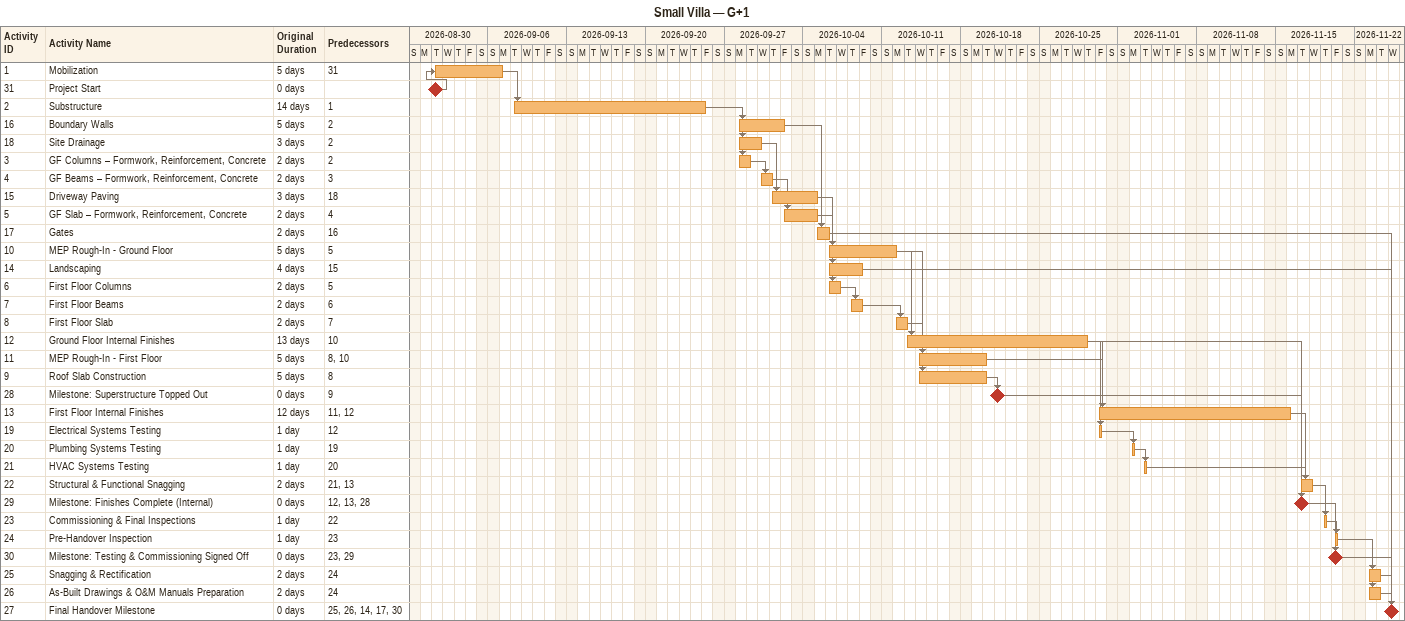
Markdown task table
Small Villa — G+1

| ID | Task | Original duration | Start | Finish | Predecessors |
|---|---|---|---|---|---|
| 1 | Mobilization | 5d | 2026-09-01 | 2026-09-07 | 31 |
| 31 | Project Start | 0d | 2026-09-01 | 2026-09-01 |  |
| 2 | Substructure | 14d | 2026-09-08 | 2026-09-25 | 1 |
| 16 | Boundary Walls | 5d | 2026-09-28 | 2026-10-02 | 2 |
| 18 | Site Drainage | 3d | 2026-09-28 | 2026-09-30 | 2 |
| 3 | GF Columns – Formwork, Reinforcement, Concrete | 2d | 2026-09-28 | 2026-09-29 | 2 |
| 4 | GF Beams – Formwork, Reinforcement, Concrete | 2d | 2026-09-30 | 2026-10-01 | 3 |
| 15 | Driveway Paving | 3d | 2026-10-01 | 2026-10-05 | 18 |
| 5 | GF Slab – Formwork, Reinforcement, Concrete | 2d | 2026-10-02 | 2026-10-05 | 4 |
| 17 | Gates | 2d | 2026-10-05 | 2026-10-06 | 16 |
| 10 | MEP Rough-In - Ground Floor | 5d | 2026-10-06 | 2026-10-12 | 5 |
| 14 | Landscaping | 4d | 2026-10-06 | 2026-10-09 | 15 |
| 6 | First Floor Columns | 2d | 2026-10-06 | 2026-10-07 | 5 |
| 7 | First Floor Beams | 2d | 2026-10-08 | 2026-10-09 | 6 |
| 8 | First Floor Slab | 2d | 2026-10-12 | 2026-10-13 | 7 |
| 12 | Ground Floor Internal Finishes | 13d | 2026-10-13 | 2026-10-29 | 10 |
| 11 | MEP Rough-In - First Floor | 5d | 2026-10-14 | 2026-10-20 | 8, 10 |
| 9 | Roof Slab Construction | 5d | 2026-10-14 | 2026-10-20 | 8 |
| 28 | Milestone: Superstructure Topped Out | 0d | 2026-10-21 | 2026-10-21 | 9 |
| 13 | First Floor Internal Finishes | 12d | 2026-10-30 | 2026-11-16 | 11, 12 |
| 19 | Electrical Systems Testing | 1d | 2026-10-30 | 2026-10-30 | 12 |
| 20 | Plumbing Systems Testing | 1d | 2026-11-02 | 2026-11-02 | 19 |
| 21 | HVAC Systems Testing | 1d | 2026-11-03 | 2026-11-03 | 20 |
| 22 | Structural & Functional Snagging | 2d | 2026-11-17 | 2026-11-18 | 21, 13 |
| 29 | Milestone: Finishes Complete (Internal) | 0d | 2026-11-17 | 2026-11-17 | 12, 13, 28 |
| 23 | Commissioning & Final Inspections | 1d | 2026-11-19 | 2026-11-19 | 22 |
| 24 | Pre-Handover Inspection | 1d | 2026-11-20 | 2026-11-20 | 23 |
| 30 | Milestone: Testing & Commissioning Signed Off | 0d | 2026-11-20 | 2026-11-20 | 23, 29 |
| 25 | Snagging & Rectification | 2d | 2026-11-23 | 2026-11-24 | 24 |
| 26 | As-Built Drawings & O&M Manuals Preparation | 2d | 2026-11-23 | 2026-11-24 | 24 |
| 27 | Final Handover Milestone | 0d | 2026-11-25 | 2026-11-25 | 25, 26, 14, 17, 30 |
